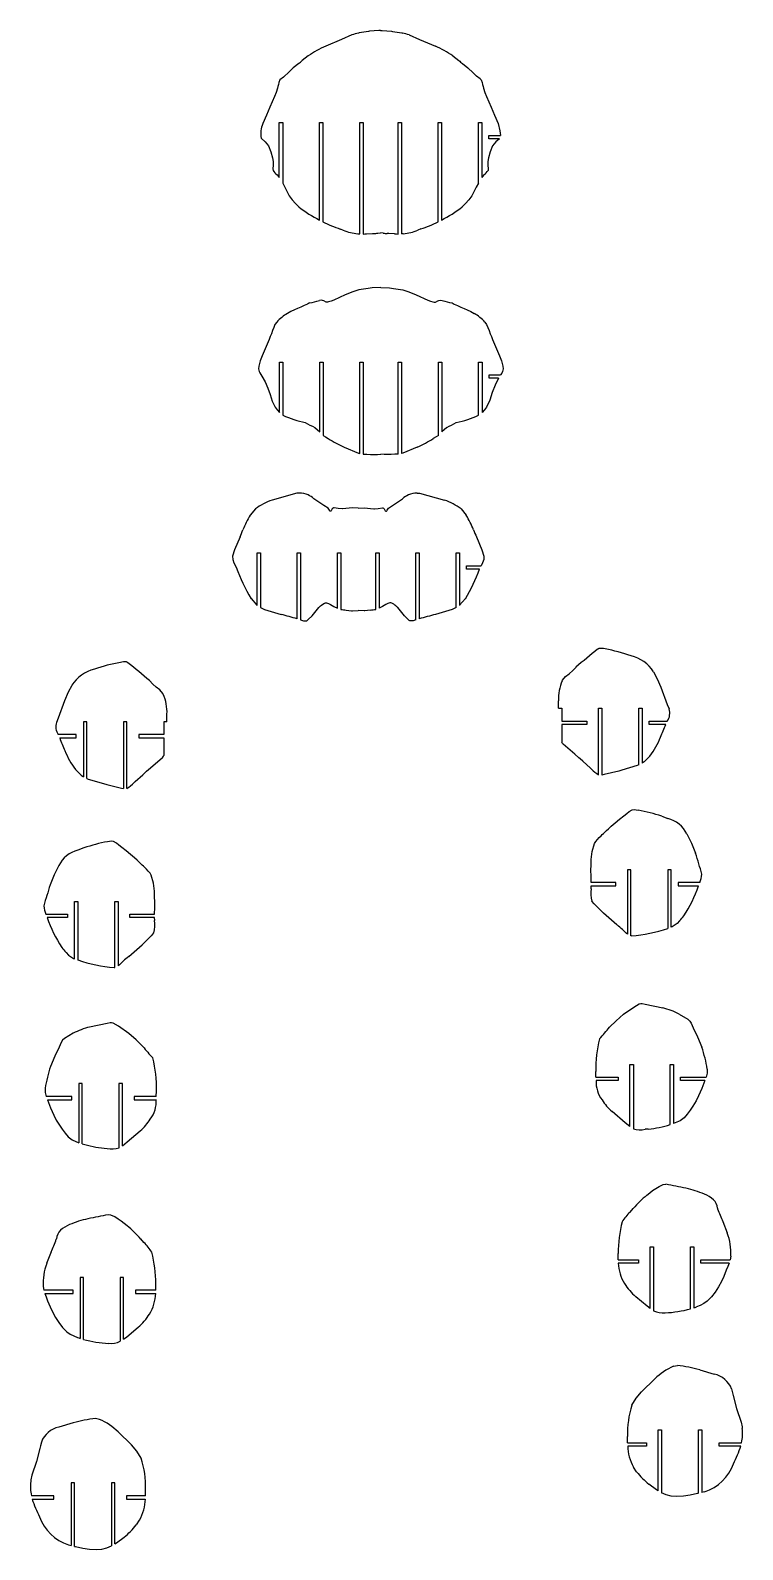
# Model space of a CAD drawing. Extents: x -545 to 865, y -1806 to 2117.
# Drawn here: x -422.6 to -209.9, y -1318 to -864.5 of the extents above; entities that cross this region are included whole.
import ezdxf

# ---------------------------------------------------------------- set-up
doc = ezdxf.new("R2010")
doc.units = 0
doc.layers.get('0').update_dxf_attribs({"linetype": 'CONTINUOUS'})

msp = doc.modelspace()

# ---------------------------------------------------------------- linework, layer by layer
at = {"color": 7, "linetype": 'CONTINUOUS'}
for p, q in [((-326.55, -865.85), (-329.66, -867.19)), ((-324.35, -865.26), (-324.58, -865.32)), ((-321.58, -864.77), (-324.35, -865.26)), ((-321.26, -864.73), (-321.58, -864.77)), ((-318.52, -864.56), (-321.26, -864.73)), ((-318, -864.49), (-318.52, -864.56)), ((-318, -864.49), (-317.48, -864.56)), ((-317.48, -864.56), (-314.74, -864.73)), ((-314.74, -864.73), (-314.42, -864.77)), ((-314.42, -864.77), (-311.65, -865.26)), ((-311.65, -865.26), (-311.42, -865.32)), ((-309.45, -865.85), (-306.34, -867.19)), ((-329.68, -867.2), (-334.37, -869.22)), ((-329.66, -867.19), (-329.68, -867.2)), ((-306.34, -867.19), (-306.32, -867.2)), ((-306.32, -867.2), (-301.63, -869.22)), ((-339.61, -872.1), (-341.38, -873.47)), ((-339.57, -872.08), (-339.61, -872.1)), ((-296.43, -872.08), (-296.4, -872.1)), ((-296.4, -872.1), (-294.62, -873.47)), ((-345.63, -877.13), (-346.66, -878.16)), ((-290.37, -877.13), (-289.34, -878.16)), ((-349.67, -884.22), (-351.06, -887.4)), ((-286.33, -884.22), (-284.94, -887.4)), ((-351.06, -887.4), (-352.06, -889.82)), ((-284.94, -887.4), (-283.94, -889.82)), ((-352.06, -889.82), (-353.16, -892.32)), ((-348.22, -892.03), (-347.22, -892.03)), ((-348.22, -908.45), (-348.22, -892.03)), ((-347.22, -892.03), (-347.22, -910.1)), ((-336.22, -892.03), (-335.22, -892.03)), ((-336.22, -921.1), (-336.22, -892.03)), ((-335.22, -892.03), (-335.22, -921.65)), ((-324.22, -892.03), (-323.22, -892.03)), ((-324.22, -925.24), (-324.22, -892.03)), ((-323.22, -892.03), (-323.22, -925.28)), ((-312.78, -892.03), (-311.78, -892.03)), ((-312.78, -925.28), (-312.78, -892.03)), ((-311.78, -892.03), (-311.78, -925.24)), ((-300.78, -892.03), (-299.78, -892.03)), ((-300.78, -921.65), (-300.78, -892.03)), ((-299.78, -892.03), (-299.78, -921.1)), ((-288.78, -910.1), (-288.78, -892.03)), ((-288.78, -892.03), (-287.78, -892.03)), ((-287.78, -892.03), (-287.78, -908.45)), ((-283.94, -889.82), (-282.84, -892.32)), ((-285.66, -895.86), (-282.18, -895.86)), ((-285.66, -896.86), (-285.66, -895.86)), ((-282.5, -896.86), (-285.66, -896.86)), ((-348.88, -907.64), (-348.22, -908.45)), ((-287.12, -907.64), (-287.78, -908.45)), ((-330.03, -923.78), (-329.13, -924.11)), ((-324.79, -925.19), (-324.22, -925.24)), ((-322.21, -925.24), (-320.44, -925.09)), ((-320.44, -925.09), (-319.97, -925.09)), ((-318.83, -925.03), (-318, -924.93)), ((-317.18, -925.03), (-318, -924.93)), ((-315.56, -925.09), (-316.03, -925.09)), ((-313.79, -925.24), (-315.56, -925.09)), ((-311.21, -925.19), (-311.78, -925.24)), ((-305.97, -923.78), (-306.87, -924.11)), ((-328.52, -943.4), (-331.99, -945.01)), ((-326.25, -942.53), (-328.52, -943.4)), ((-324.45, -941.97), (-326.25, -942.53)), ((-321.74, -941.52), (-324.45, -941.97)), ((-320.51, -941.31), (-321.74, -941.52)), ((-317.92, -941.29), (-320.51, -941.31)), ((-317.92, -941.29), (-315.33, -941.31)), ((-315.33, -941.31), (-314.1, -941.52)), ((-314.1, -941.52), (-311.39, -941.97)), ((-311.39, -941.97), (-309.59, -942.53)), ((-309.59, -942.53), (-307.32, -943.4)), ((-307.32, -943.4), (-303.85, -945.01)), ((-339.2, -945.87), (-339.83, -946.2)), ((-335.66, -945.07), (-336.27, -945.17)), ((-331.99, -945.01), (-332.77, -945.31)), ((-303.85, -945.01), (-303.07, -945.31)), ((-300.18, -945.07), (-299.57, -945.17)), ((-296.64, -945.87), (-296.01, -946.2)), ((-344.78, -948.46), (-345.81, -948.99)), ((-291.06, -948.46), (-290.03, -948.99)), ((-351.28, -956.79), (-353.36, -961.63)), ((-284.56, -956.79), (-282.48, -961.63)), ((-348.14, -963.5), (-347.14, -963.5)), ((-348.14, -978.54), (-348.14, -963.5)), ((-347.14, -963.5), (-347.14, -979.39)), ((-336.14, -963.5), (-335.14, -963.5)), ((-336.14, -984.35), (-336.14, -963.5)), ((-335.14, -963.5), (-335.14, -985.39)), ((-324.14, -963.5), (-323.14, -963.5)), ((-324.14, -990.78), (-324.14, -963.5)), ((-323.14, -963.5), (-323.14, -990.98)), ((-312.7, -963.5), (-311.7, -963.5)), ((-312.7, -990.98), (-312.7, -963.5)), ((-311.7, -963.5), (-311.7, -990.78)), ((-300.7, -963.5), (-299.7, -963.5)), ((-300.7, -985.39), (-300.7, -963.5)), ((-299.7, -963.5), (-299.7, -984.35)), ((-288.7, -979.39), (-288.7, -963.5)), ((-288.7, -963.5), (-287.7, -963.5)), ((-287.7, -963.5), (-287.7, -978.54)), ((-285.58, -967.32), (-282.16, -967.32)), ((-285.58, -968.32), (-285.58, -967.32)), ((-282.78, -968.32), (-285.58, -968.32)), ((-337.65, -983.01), (-336.14, -984.35)), ((-298.19, -983.01), (-299.7, -984.35)), ((-328.82, -988.93), (-324.54, -990.66)), ((-324.54, -990.66), (-324.14, -990.78)), ((-320.96, -991.09), (-318.95, -991.1)), ((-318.95, -991.1), (-317.92, -991.01)), ((-316.89, -991.1), (-317.92, -991.01)), ((-314.87, -991.09), (-316.89, -991.1)), ((-311.3, -990.66), (-311.7, -990.78)), ((-307.02, -988.93), (-311.3, -990.66)), ((-342.96, -1002.69), (-350.4, -1004.75)), ((-342.27, -1002.69), (-342.96, -1002.69)), ((-334.93, -1006.33), (-337.91, -1004.31)), ((-314.38, -1006.33), (-311.4, -1004.31)), ((-307.04, -1002.69), (-306.35, -1002.69)), ((-306.35, -1002.69), (-298.91, -1004.75)), ((-355.35, -1007.37), (-356.93, -1009.24)), ((-329.48, -1007.32), (-330.65, -1007.23)), ((-329.33, -1007.31), (-329.48, -1007.32)), ((-326.41, -1007.03), (-329.33, -1007.31)), ((-324.65, -1007.16), (-326.41, -1007.03)), ((-324.65, -1007.16), (-322.9, -1007.03)), ((-322.9, -1007.03), (-319.98, -1007.31)), ((-319.98, -1007.31), (-319.82, -1007.32)), ((-319.82, -1007.32), (-318.66, -1007.23)), ((-293.96, -1007.37), (-292.38, -1009.24)), ((-361.76, -1023.45), (-361.12, -1024.77)), ((-354.88, -1020.51), (-353.88, -1020.51)), ((-354.88, -1036.14), (-354.88, -1020.51)), ((-353.88, -1020.51), (-353.88, -1036.79)), ((-342.88, -1020.51), (-341.88, -1020.51)), ((-342.88, -1040.17), (-342.88, -1020.51)), ((-341.88, -1020.51), (-341.88, -1040.49)), ((-330.88, -1020.51), (-329.88, -1020.51)), ((-330.88, -1037), (-330.88, -1020.51)), ((-329.88, -1020.51), (-329.88, -1037.34)), ((-319.43, -1020.51), (-318.43, -1020.51)), ((-319.43, -1037.34), (-319.43, -1020.51)), ((-318.43, -1020.51), (-318.43, -1037)), ((-307.43, -1020.51), (-306.43, -1020.51)), ((-307.43, -1040.49), (-307.43, -1020.51)), ((-306.43, -1020.51), (-306.43, -1040.17)), ((-295.43, -1036.79), (-295.43, -1020.51)), ((-295.43, -1020.51), (-294.43, -1020.51)), ((-294.43, -1020.51), (-294.43, -1036.14)), ((-292.31, -1024.33), (-287.98, -1024.33)), ((-292.31, -1025.33), (-292.31, -1024.33)), ((-287.55, -1023.45), (-287.98, -1024.33)), ((-288.45, -1025.33), (-292.31, -1025.33)), ((-331.93, -1036.45), (-330.88, -1037)), ((-328.24, -1037.56), (-326.64, -1037.74)), ((-326.64, -1037.74), (-326.39, -1037.74)), ((-326.39, -1037.74), (-324.65, -1037.67)), ((-322.92, -1037.74), (-324.65, -1037.67)), ((-322.67, -1037.74), (-322.92, -1037.74)), ((-321.06, -1037.56), (-322.67, -1037.74)), ((-317.38, -1036.45), (-318.43, -1037)), ((-341.88, -1040.49), (-341.02, -1040.72)), ((-307.43, -1040.49), (-308.29, -1040.72)), ((-252.89, -1049.07), (-252.79, -1049.03)), ((-393.73, -1053.09), (-393.83, -1053.05)), ((-236.45, -1056), (-235.38, -1058.08)), ((-410.17, -1060.02), (-411.24, -1062.1)), ((-263.73, -1058.64), (-263.63, -1058.48)), ((-235.38, -1058.08), (-234.28, -1060.58)), ((-234.28, -1060.58), (-232.36, -1065.77)), ((-412.34, -1064.6), (-414.26, -1069.79)), ((-411.24, -1062.1), (-412.34, -1064.6)), ((-382.89, -1062.66), (-382.99, -1062.5)), ((-264.83, -1066.87), (-264.84, -1064.63)), ((-232.36, -1065.77), (-231.85, -1067.06)), ((-414.26, -1069.79), (-414.77, -1071.08)), ((-381.79, -1070.89), (-381.78, -1068.65)), ((-264.83, -1066.87), (-263.88, -1066.87)), ((-263.88, -1066.87), (-263.88, -1070.7)), ((-252.88, -1066.87), (-251.88, -1066.87)), ((-252.88, -1086.77), (-252.88, -1066.87)), ((-251.88, -1066.87), (-251.88, -1086.81)), ((-240.88, -1083.8), (-240.88, -1066.87)), ((-240.88, -1066.87), (-239.88, -1066.87)), ((-239.88, -1066.87), (-239.88, -1083.28)), ((-408.87, -1074.72), (-414.24, -1074.72)), ((-408.87, -1075.72), (-408.87, -1074.72)), ((-406.74, -1070.89), (-406.74, -1087.3)), ((-405.74, -1070.89), (-406.74, -1070.89)), ((-405.74, -1087.82), (-405.74, -1070.89)), ((-393.74, -1070.89), (-394.74, -1070.89)), ((-394.74, -1070.89), (-394.74, -1090.83)), ((-393.74, -1090.8), (-393.74, -1070.89)), ((-382.74, -1074.72), (-390.21, -1074.72)), ((-390.21, -1074.72), (-390.21, -1075.72)), ((-381.79, -1070.89), (-382.74, -1070.89)), ((-382.74, -1070.89), (-382.74, -1074.72)), ((-263.88, -1070.7), (-256.41, -1070.7)), ((-263.88, -1071.7), (-263.88, -1076.95)), ((-256.41, -1071.7), (-263.88, -1071.7)), ((-256.41, -1070.7), (-256.41, -1071.7)), ((-237.75, -1070.7), (-232.38, -1070.7)), ((-237.75, -1071.7), (-237.75, -1070.7)), ((-232.82, -1071.7), (-237.75, -1071.7)), ((-413.8, -1075.72), (-408.87, -1075.72)), ((-390.21, -1075.72), (-382.74, -1075.72)), ((-382.74, -1075.72), (-382.74, -1080.97)), ((-263.5, -1077.54), (-263.62, -1077.43)), ((-259.94, -1080.6), (-263.5, -1077.54)), ((-386.68, -1084.62), (-383.12, -1081.56)), ((-383.12, -1081.56), (-383, -1081.45)), ((-255.02, -1085.02), (-255.31, -1084.75)), ((-245.9, -1085.33), (-246.88, -1085.6)), ((-400.72, -1089.35), (-399.74, -1089.62)), ((-391.6, -1089.04), (-391.31, -1088.77)), ((-249.95, -1102.81), (-249.13, -1102.07)), ((-234.03, -1099.1), (-232.19, -1099.81)), ((-226.56, -1104.39), (-225.15, -1107.18)), ((-406.56, -1108.56), (-408.4, -1109.26)), ((-225.15, -1107.18), (-223.94, -1110.16)), ((-414.03, -1113.84), (-415.44, -1116.64)), ((-390.64, -1112.26), (-391.46, -1111.52)), ((-243.23, -1115.09), (-244.23, -1115.09)), ((-244.23, -1115.09), (-244.23, -1134.32)), ((-243.23, -1134.83), (-243.23, -1115.09)), ((-231.23, -1115.09), (-232.23, -1115.09)), ((-232.23, -1115.09), (-232.23, -1132.57)), ((-231.23, -1132.22), (-231.23, -1115.09)), ((-415.44, -1116.64), (-416.65, -1119.62)), ((-255.14, -1118.91), (-255.15, -1116.9)), ((-255.15, -1120.74), (-255.14, -1119.91)), ((-247.77, -1118.91), (-255.14, -1118.91)), ((-255.14, -1119.91), (-247.77, -1119.91)), ((-247.77, -1119.91), (-247.77, -1118.91)), ((-222.67, -1118.91), (-229.11, -1118.91)), ((-229.11, -1118.91), (-229.11, -1119.91)), ((-229.11, -1119.91), (-223.07, -1119.91)), ((-409.36, -1124.54), (-408.36, -1124.54)), ((-409.36, -1141.67), (-409.36, -1124.54)), ((-408.36, -1124.54), (-408.36, -1142.02)), ((-397.36, -1124.54), (-396.36, -1124.54)), ((-397.36, -1144.29), (-397.36, -1124.54)), ((-396.36, -1124.54), (-396.36, -1143.78)), ((-254.25, -1125.23), (-254.86, -1124.42)), ((-417.92, -1128.36), (-411.48, -1128.36)), ((-411.48, -1129.36), (-417.52, -1129.36)), ((-411.48, -1128.36), (-411.48, -1129.36)), ((-392.82, -1128.36), (-385.45, -1128.36)), ((-392.82, -1129.36), (-392.82, -1128.36)), ((-385.45, -1129.36), (-392.82, -1129.36)), ((-385.45, -1128.36), (-385.44, -1126.36)), ((-385.44, -1130.19), (-385.45, -1129.36)), ((-254.24, -1125.25), (-254.25, -1125.23)), ((-251.42, -1128.06), (-254.24, -1125.25)), ((-247.39, -1131.54), (-251.42, -1128.06)), ((-386.34, -1134.69), (-385.73, -1133.87)), ((-228.68, -1130.3), (-229.44, -1131.15)), ((-393.2, -1140.99), (-389.17, -1137.52)), ((-389.17, -1137.52), (-386.35, -1134.7)), ((-386.35, -1134.7), (-386.34, -1134.69)), ((-243.05, -1134.85), (-243.23, -1134.83)), ((-411.91, -1139.75), (-411.15, -1140.61)), ((-397.54, -1144.3), (-397.36, -1144.29)), ((-238.94, -1155.22), (-233.73, -1156.32)), ((-399.67, -1160.95), (-404.88, -1162.05)), ((-249.65, -1162.08), (-247.67, -1160.16)), ((-247.67, -1160.16), (-245.42, -1158.22)), ((-390.93, -1165.89), (-393.18, -1163.95)), ((-224.61, -1162.27), (-223.36, -1164.96)), ((-223.36, -1164.96), (-222.06, -1168.07)), ((-414, -1168), (-415.25, -1170.69)), ((-388.96, -1167.81), (-390.93, -1165.89)), ((-415.25, -1170.69), (-416.55, -1173.8)), ((-243.51, -1173.17), (-242.51, -1173.17)), ((-243.51, -1191.71), (-243.51, -1173.17)), ((-242.51, -1173.17), (-242.51, -1192.38)), ((-231.51, -1191.16), (-231.51, -1173.17)), ((-231.51, -1173.17), (-230.51, -1173.17)), ((-230.51, -1173.17), (-230.51, -1190.86)), ((-408.1, -1178.9), (-408.1, -1196.59)), ((-407.1, -1178.9), (-408.1, -1178.9)), ((-407.1, -1196.89), (-407.1, -1178.9)), ((-395.1, -1178.9), (-396.1, -1178.9)), ((-396.1, -1178.9), (-396.1, -1198.11)), ((-395.1, -1197.45), (-395.1, -1178.9)), ((-253.66, -1176.99), (-253.7, -1175.3)), ((-253.66, -1176.99), (-247.04, -1176.99)), ((-247.04, -1177.99), (-253.61, -1177.99)), ((-247.04, -1176.99), (-247.04, -1177.99)), ((-228.38, -1176.99), (-220.78, -1176.99)), ((-228.38, -1177.99), (-228.38, -1176.99)), ((-221.14, -1177.99), (-228.38, -1177.99)), ((-221.14, -1177.99), (-222.1, -1180.4)), ((-410.22, -1182.72), (-417.83, -1182.72)), ((-417.46, -1183.72), (-416.51, -1186.13)), ((-417.46, -1183.72), (-410.22, -1183.72)), ((-410.22, -1183.72), (-410.22, -1182.72)), ((-384.95, -1182.72), (-391.56, -1182.72)), ((-391.56, -1182.72), (-391.56, -1183.72)), ((-391.56, -1183.72), (-385, -1183.72)), ((-384.95, -1182.72), (-384.9, -1181.03)), ((-244.92, -1190.6), (-248.88, -1187.25)), ((-243.51, -1191.71), (-244.92, -1190.6)), ((-238.06, -1192.49), (-238.98, -1192.55)), ((-228.51, -1190.01), (-230.51, -1190.86)), ((-410.1, -1195.74), (-408.1, -1196.59)), ((-395.1, -1197.45), (-393.69, -1196.33)), ((-393.69, -1196.33), (-389.73, -1192.98)), ((-400.54, -1198.22), (-399.63, -1198.28)), ((-243.49, -1217.27), (-242.55, -1216.21)), ((-217.37, -1216.13), (-217.36, -1216.18)), ((-217.36, -1216.18), (-217.33, -1216.31)), ((-215.78, -1220.07), (-214.45, -1223.48)), ((-414.79, -1225.29), (-414.82, -1225.41)), ((-414.78, -1225.23), (-414.79, -1225.29)), ((-388.66, -1226.37), (-389.6, -1225.31)), ((-237.44, -1227.67), (-236.44, -1227.67)), ((-237.44, -1246.1), (-237.44, -1227.67)), ((-236.44, -1227.67), (-236.44, -1246.72)), ((-225.44, -1246.17), (-225.44, -1227.67)), ((-225.44, -1227.67), (-224.44, -1227.67)), ((-224.44, -1227.67), (-224.44, -1245.87)), ((-416.37, -1229.17), (-417.7, -1232.58)), ((-247.07, -1231.49), (-240.97, -1231.49)), ((-240.97, -1232.49), (-247.03, -1232.49)), ((-240.97, -1231.49), (-240.97, -1232.49)), ((-222.32, -1231.49), (-213.62, -1231.49)), ((-222.32, -1232.49), (-222.32, -1231.49)), ((-213.9, -1232.49), (-222.32, -1232.49)), ((-213.43, -1230.4), (-213.62, -1231.49)), ((-407.71, -1236.77), (-407.71, -1254.97)), ((-406.71, -1236.77), (-407.71, -1236.77)), ((-406.71, -1255.28), (-406.71, -1236.77)), ((-394.71, -1236.77), (-395.71, -1236.77)), ((-395.71, -1236.77), (-395.71, -1255.82)), ((-394.71, -1255.21), (-394.71, -1236.77)), ((-418.72, -1239.51), (-418.53, -1240.59)), ((-409.83, -1240.59), (-418.53, -1240.59)), ((-418.25, -1241.59), (-409.83, -1241.59)), ((-409.83, -1241.59), (-409.83, -1240.59)), ((-385.08, -1240.59), (-391.17, -1240.59)), ((-391.17, -1240.59), (-391.17, -1241.59)), ((-391.17, -1241.59), (-385.12, -1241.59)), ((-238.42, -1245.37), (-241.77, -1242.55)), ((-237.44, -1246.1), (-238.42, -1245.37)), ((-393.73, -1254.47), (-390.38, -1251.66)), ((-394.71, -1255.21), (-393.73, -1254.47)), ((-230.51, -1263.31), (-229.32, -1263.07)), ((-222.7, -1264.38), (-218.39, -1265.67)), ((-240.05, -1270.9), (-236.11, -1267.07)), ((-213.16, -1270.09), (-212.87, -1271.24)), ((-212.87, -1271.24), (-212.68, -1272.04)), ((-212.68, -1272.04), (-211.71, -1275.9)), ((-401.93, -1279.15), (-403.11, -1278.91)), ((-211.71, -1275.9), (-210.34, -1279.98)), ((-409.74, -1280.22), (-414.04, -1281.51)), ((-392.38, -1286.73), (-396.33, -1282.91)), ((-235.08, -1282.3), (-234.08, -1282.3)), ((-235.08, -1300.51), (-235.08, -1282.3)), ((-234.08, -1282.3), (-234.08, -1301.08)), ((-223.08, -1301.23), (-223.08, -1282.3)), ((-223.08, -1282.3), (-222.08, -1282.3)), ((-222.08, -1282.3), (-222.08, -1301.01)), ((-210.34, -1279.98), (-210.05, -1281.37)), ((-210.05, -1281.37), (-209.99, -1281.87)), ((-419.76, -1287.88), (-420.73, -1291.74)), ((-419.56, -1287.07), (-419.76, -1287.88)), ((-419.28, -1285.92), (-419.56, -1287.07)), ((-244.24, -1286.13), (-238.62, -1286.13)), ((-238.62, -1287.13), (-244.2, -1287.13)), ((-238.62, -1286.13), (-238.62, -1287.13)), ((-216.91, -1286.13), (-210.18, -1286.13)), ((-216.91, -1287.13), (-216.91, -1286.13)), ((-210.43, -1287.13), (-216.91, -1287.13)), ((-420.73, -1291.74), (-422.09, -1295.82)), ((-422.09, -1295.82), (-422.39, -1297.21)), ((-241.52, -1294.85), (-242.47, -1293.4)), ((-422.39, -1297.21), (-422.44, -1297.71)), ((-410.36, -1298.14), (-410.36, -1316.85)), ((-409.36, -1298.14), (-410.36, -1298.14)), ((-409.36, -1317.07), (-409.36, -1298.14)), ((-397.36, -1298.14), (-398.36, -1298.14)), ((-398.36, -1298.14), (-398.36, -1316.92)), ((-397.36, -1316.35), (-397.36, -1298.14)), ((-235.55, -1300.21), (-237.86, -1298.49)), ((-235.08, -1300.51), (-235.55, -1300.21)), ((-223.08, -1301.23), (-223.39, -1301.3)), ((-221.25, -1300.78), (-222.08, -1301.01)), ((-415.53, -1301.96), (-422.26, -1301.96)), ((-422.01, -1302.96), (-415.53, -1302.96)), ((-415.53, -1302.96), (-415.53, -1301.96)), ((-388.2, -1301.96), (-393.82, -1301.96)), ((-393.82, -1301.96), (-393.82, -1302.96)), ((-393.82, -1302.96), (-388.24, -1302.96)), ((-390.92, -1310.69), (-389.97, -1309.24)), ((-396.89, -1316.04), (-394.58, -1314.33)), ((-411.19, -1316.61), (-410.36, -1316.85)), ((-409.36, -1317.07), (-409.04, -1317.14)), ((-397.36, -1316.35), (-396.89, -1316.04))]:
    msp.add_line(p, q, dxfattribs=at)
at = {"color": 7, "linetype": 'CONTINUOUS', "flags": 128}
for points in [[(-342.43, -874.41), (-344.08, -875.71), (-345.63, -877.13)], [(-293.57, -874.41), (-291.92, -875.71), (-290.37, -877.13)], [(-348.06, -879.24), (-348.35, -880), (-348.49, -880.64), (-348.62, -881.19), (-348.76, -881.77), (-349.15, -883.02), (-349.67, -884.22)], [(-287.94, -879.24), (-287.65, -880), (-287.51, -880.64), (-287.38, -881.19), (-287.24, -881.77), (-286.85, -883.02), (-286.33, -884.22)], [(-282.84, -892.32), (-282.37, -894.5), (-282.18, -895.86)], [(-353.61, -896.68), (-352.46, -897.76), (-351.47, -898.99)], [(-282.5, -896.86), (-283.54, -897.76), (-284.54, -898.99)], [(-351.47, -898.99), (-350.77, -900.74), (-350.27, -902.55), (-350.07, -903.64), (-350.02, -904.73), (-350.16, -905.81), (-350.11, -906.28)], [(-284.54, -898.99), (-285.23, -900.74), (-285.73, -902.55), (-285.93, -903.64), (-285.98, -904.73), (-285.84, -905.81), (-285.89, -906.28)], [(-347.22, -910.1), (-346.54, -911.34), (-345.9, -912.64), (-345.24, -913.91), (-344.38, -915.07), (-343.41, -916.13), (-342.38, -917.14)], [(-288.78, -910.1), (-289.46, -911.34), (-290.1, -912.64), (-290.76, -913.91), (-291.62, -915.07), (-292.59, -916.13), (-293.62, -917.14)], [(-339.83, -946.2), (-340.8, -946.67), (-341.83, -947.07), (-342.82, -947.49), (-343.71, -947.91), (-344.78, -948.46)], [(-332.77, -945.31), (-333.49, -945.54), (-333.87, -945.6), (-334.25, -945.58), (-334.93, -945.24), (-335.28, -945.11), (-335.66, -945.07)], [(-303.07, -945.31), (-302.35, -945.54), (-301.97, -945.6), (-301.59, -945.58), (-300.91, -945.24), (-300.56, -945.11), (-300.18, -945.07)], [(-296.01, -946.2), (-295.04, -946.67), (-294.01, -947.07), (-293.02, -947.49), (-292.13, -947.91), (-291.06, -948.46)], [(-349, -951.55), (-349.52, -952.34), (-349.87, -953.17), (-350.24, -954.12), (-350.59, -955.03), (-350.93, -955.91), (-351.28, -956.79)], [(-286.84, -951.55), (-286.31, -952.34), (-285.97, -953.17), (-285.6, -954.12), (-285.25, -955.03), (-284.91, -955.91), (-284.56, -956.79)], [(-353.36, -961.63), (-353.96, -963.14), (-354.39, -964.7), (-354.44, -965.51), (-354.28, -966.3), (-354.05, -966.77), (-353.76, -967.21), (-353.43, -967.68)], [(-282.48, -961.63), (-281.87, -963.14), (-281.44, -964.7), (-281.4, -965.51), (-281.56, -966.3), (-281.82, -966.82), (-282.16, -967.32)], [(-353.43, -967.68), (-352.48, -969.44), (-351.64, -971.33), (-350.97, -973.17), (-350.34, -975.17), (-349.5, -976.97)], [(-282.78, -968.32), (-283.8, -970.41), (-284.67, -972.58), (-285.41, -974.87), (-286.34, -976.97)], [(-349.5, -976.97), (-348.86, -977.78), (-348.14, -978.54)], [(-286.34, -976.97), (-286.98, -977.78), (-287.7, -978.54)], [(-335.14, -985.39), (-334.42, -985.87), (-333.59, -986.35)], [(-300.7, -985.39), (-301.42, -985.87), (-302.25, -986.35)], [(-323.14, -990.98), (-322.08, -991.01), (-320.96, -991.09)], [(-312.7, -990.98), (-313.76, -991.01), (-314.87, -991.09)], [(-332.73, -1007.89), (-332.86, -1008.01), (-332.91, -1008.04), (-332.95, -1008.05), (-333, -1008.05), (-333.04, -1008.03), (-333.1, -1007.98), (-333.17, -1007.9), (-333.26, -1007.73), (-333.66, -1007.11), (-334.93, -1006.33)], [(-316.58, -1007.89), (-316.45, -1008.01), (-316.4, -1008.04), (-316.36, -1008.05), (-316.31, -1008.05), (-316.27, -1008.03), (-316.21, -1007.98), (-316.14, -1007.9), (-316.05, -1007.73), (-315.64, -1007.11), (-314.38, -1006.33)], [(-330.65, -1007.23), (-331.89, -1007.02), (-332.04, -1007.06), (-332.18, -1007.13), (-332.41, -1007.35), (-332.73, -1007.89)], [(-318.66, -1007.23), (-317.42, -1007.02), (-317.27, -1007.06), (-317.13, -1007.13), (-316.9, -1007.35), (-316.58, -1007.89)], [(-359.94, -1015.73), (-361.56, -1019.52), (-362.19, -1021.47), (-362.11, -1022.49), (-361.76, -1023.45)], [(-289.37, -1015.73), (-287.75, -1019.52), (-287.12, -1021.47), (-287.19, -1022.49), (-287.55, -1023.45)], [(-356.65, -1034.14), (-354.94, -1036.09), (-354.88, -1036.14)], [(-353.88, -1036.79), (-352.68, -1037.35), (-347.7, -1038.85)], [(-341.02, -1040.72), (-340.96, -1040.73), (-340.85, -1040.75), (-340.63, -1040.78), (-340.23, -1040.79), (-340.04, -1040.74), (-339.86, -1040.65), (-339.57, -1040.38), (-338.46, -1039.24), (-336.45, -1036.78)], [(-336.45, -1036.78), (-336.33, -1036.66), (-336.21, -1036.54)], [(-336.21, -1036.54), (-335.88, -1036.28), (-335.61, -1036.06), (-335.25, -1035.77), (-334.73, -1035.45), (-334.42, -1035.37), (-334.13, -1035.37), (-333.49, -1035.62), (-332.93, -1035.92), (-332.42, -1036.19), (-331.93, -1036.45)], [(-313.1, -1036.54), (-313.43, -1036.28), (-313.7, -1036.06), (-314.06, -1035.77), (-314.58, -1035.45), (-314.89, -1035.37), (-315.18, -1035.37), (-315.82, -1035.62), (-316.38, -1035.92), (-316.89, -1036.19), (-317.38, -1036.45)], [(-312.86, -1036.78), (-312.98, -1036.66), (-313.1, -1036.54)], [(-308.29, -1040.72), (-308.35, -1040.73), (-308.46, -1040.75), (-308.67, -1040.78), (-309.08, -1040.79), (-309.27, -1040.74), (-309.44, -1040.65), (-309.74, -1040.38), (-310.84, -1039.24), (-312.86, -1036.78)], [(-295.43, -1036.79), (-296.63, -1037.35), (-301.61, -1038.85)], [(-292.66, -1034.14), (-294.37, -1036.09), (-294.43, -1036.14)], [(-253.19, -1049.23), (-253.05, -1049.15), (-252.89, -1049.07)], [(-393.43, -1053.25), (-393.57, -1053.17), (-393.73, -1053.09)], [(-263.63, -1058.48), (-262.75, -1057.39), (-261.63, -1056.56), (-260.61, -1055.6), (-259.63, -1054.6)], [(-382.99, -1062.5), (-383.87, -1061.41), (-384.99, -1060.58), (-386.01, -1059.62), (-386.99, -1058.62)], [(-263.62, -1077.43), (-263.77, -1077.16), (-263.88, -1076.95)], [(-383, -1081.45), (-382.85, -1081.18), (-382.74, -1080.97)], [(-255.31, -1084.75), (-257.62, -1082.67), (-258.37, -1082), (-258.78, -1081.64), (-259.94, -1080.6)], [(-240.88, -1083.8), (-241.32, -1083.98), (-245.9, -1085.33)], [(-237.56, -1081.13), (-239.23, -1082.83), (-239.88, -1083.28)], [(-409.06, -1085.15), (-407.39, -1086.85), (-406.74, -1087.3)], [(-405.74, -1087.82), (-405.3, -1088), (-400.72, -1089.35)], [(-391.31, -1088.77), (-389, -1086.69), (-388.25, -1086.02), (-387.84, -1085.66), (-386.68, -1084.62)], [(-246.88, -1085.6), (-251.22, -1086.67), (-251.88, -1086.81)], [(-399.74, -1089.62), (-395.4, -1090.69), (-394.74, -1090.83)], [(-249.13, -1102.07), (-247.9, -1101.02), (-246.67, -1100), (-245.35, -1098.96), (-244.48, -1098.25), (-243.74, -1097.67), (-242.86, -1097.2), (-242.26, -1097.09), (-241.65, -1097.15), (-241.05, -1097.25)], [(-391.46, -1111.52), (-392.69, -1110.48), (-393.92, -1109.46), (-395.24, -1108.41), (-396.11, -1107.7), (-396.85, -1107.12), (-397.73, -1106.65), (-398.33, -1106.54), (-398.94, -1106.6), (-399.54, -1106.71)], [(-254.14, -1107.26), (-253.75, -1106.6), (-253.25, -1106.02), (-252.71, -1105.48), (-252.16, -1104.94), (-251.8, -1104.58), (-251.43, -1104.22), (-251.06, -1103.87), (-250.51, -1103.33), (-249.95, -1102.81)], [(-255.15, -1116.9), (-255.16, -1115.26), (-255.14, -1113.65), (-255.08, -1112.02), (-254.82, -1109.6), (-254.14, -1107.26)], [(-386.45, -1116.71), (-386.84, -1116.05), (-387.34, -1115.47), (-387.88, -1114.93), (-388.43, -1114.39), (-388.8, -1114.03), (-389.16, -1113.68), (-389.53, -1113.32), (-390.08, -1112.79), (-390.64, -1112.26)], [(-385.44, -1126.36), (-385.44, -1124.71), (-385.45, -1123.11), (-385.51, -1121.48), (-385.77, -1119.05), (-386.45, -1116.71)], [(-229.44, -1131.15), (-230.94, -1132.1), (-231.23, -1132.22)], [(-411.15, -1140.61), (-409.65, -1141.56), (-409.36, -1141.67)], [(-245.42, -1158.22), (-242.36, -1156.08), (-240.77, -1155.1), (-240.32, -1155), (-239.85, -1155.02), (-238.94, -1155.22)], [(-393.18, -1163.95), (-396.24, -1161.81), (-397.83, -1160.84), (-398.29, -1160.73), (-398.75, -1160.76), (-399.67, -1160.95)], [(-228.84, -1158.16), (-226.19, -1159.69), (-225.65, -1160.23), (-225.28, -1160.9), (-224.94, -1161.59), (-224.61, -1162.27)], [(-409.77, -1163.89), (-412.42, -1165.42), (-412.96, -1165.96), (-413.33, -1166.63), (-413.67, -1167.32), (-414, -1168)], [(-220.42, -1174.58), (-220.45, -1175.8), (-220.78, -1176.99)], [(-418.19, -1180.31), (-418.16, -1181.54), (-417.83, -1182.72)], [(-222.1, -1180.4), (-223.05, -1182.62), (-223.79, -1184.09), (-224.7, -1185.63), (-225.52, -1186.84), (-226.41, -1188), (-227.37, -1189.1), (-228.51, -1190.01)], [(-416.51, -1186.13), (-415.55, -1188.35), (-414.82, -1189.82), (-413.91, -1191.36), (-413.09, -1192.57), (-412.19, -1193.73), (-411.24, -1194.83), (-410.1, -1195.74)], [(-238.48, -1212.26), (-237.6, -1211.54), (-236.74, -1210.88), (-235.81, -1210.27), (-234.76, -1209.59), (-233.63, -1209.05), (-232.81, -1208.96)], [(-393.67, -1221.36), (-394.55, -1220.64), (-395.41, -1219.99), (-396.34, -1219.37), (-397.39, -1218.69), (-398.51, -1218.16), (-399.34, -1218.06)], [(-247.07, -1231.49), (-247.08, -1230.54), (-247.06, -1229.6)], [(-213.9, -1232.49), (-214.28, -1233.5), (-214.74, -1234.65)], [(-214.74, -1234.65), (-215.51, -1236.5), (-216.21, -1238), (-217.07, -1239.61), (-218.04, -1241.16), (-219.17, -1242.6), (-220.48, -1243.87), (-221.49, -1244.58), (-222.55, -1245.15), (-223.69, -1245.6)], [(-418.25, -1241.59), (-417.87, -1242.6), (-417.41, -1243.75)], [(-385.08, -1240.59), (-385.07, -1239.65), (-385.09, -1238.71)], [(-417.41, -1243.75), (-416.63, -1245.6), (-415.93, -1247.1), (-415.07, -1248.71), (-414.1, -1250.27), (-412.98, -1251.71), (-411.66, -1252.98), (-410.66, -1253.68), (-409.59, -1254.26), (-408.46, -1254.71)], [(-242.94, -1274.9), (-241.65, -1272.79), (-240.05, -1270.9)], [(-389.49, -1290.74), (-390.78, -1288.62), (-392.38, -1286.73)], [(-244.24, -1286.13), (-244.26, -1285.12), (-244.26, -1284.27)], [(-388.2, -1301.96), (-388.18, -1300.95), (-388.18, -1300.1)], [(-223.39, -1301.3), (-225.56, -1301.77), (-227.53, -1302.12), (-229.64, -1302.21), (-231.21, -1302.04), (-232.74, -1301.64), (-234.08, -1301.08)], [(-409.04, -1317.14), (-406.87, -1317.61), (-404.9, -1317.96), (-402.8, -1318.04), (-401.23, -1317.88), (-399.7, -1317.48), (-398.36, -1316.92)]]:
    msp.add_lwpolyline(points, dxfattribs=at)
at = {"color": 7, "linetype": 'CONTINUOUS'}
for centre, radius, start, end in [((-320.79, -883.32), 18.4, 101.8621, 108.2365), ((-315.21, -883.32), 18.4, 71.7621, 78.1377), ((-323.01, -896.03), 29.12, 112.9676, 124.6689), ((-312.99, -896.02), 29.11, 55.3309, 67.0326), ((-604.65, -582.26), 392.57, 311.9096, 312.1144), ((-54.63, -608.1), 357.79, 227.8757, 228.1004), ((-290.58, -952.33), 92.98, 127.0937, 128.185), ((-345.13, -951.95), 92.51, 51.813, 52.9099), ((-346.39, -895.22), 7.37, 156.8133, 191.4437), ((-346.07, -903.87), 4.7, 210.8205, 233.358), ((-289.93, -903.87), 4.7, 306.643, 329.1772), ((-323.04, -893.83), 30.29, 230.3107, 244.1908), ((-312.97, -893.83), 30.29, 295.8098, 309.6891), ((-315.31, -880.56), 45.66, 244.148, 251.197), ((-323.67, -911.44), 13.8, 246.6706, 265.3252), ((-323.13, -916.19), 9.09, 269.4271, 275.7864), ((-319.67, -919.35), 5.75, 267.0016, 278.4682), ((-316.33, -919.35), 5.75, 261.5344, 272.9957), ((-312.87, -916.24), 9.04, 264.1973, 270.5926), ((-312.33, -911.44), 13.8, 274.6748, 293.3294), ((-320.69, -880.55), 45.66, 288.8036, 295.8513), ((-346.88, -907.39), 39.24, 281.2851, 285.6852), ((-288.94, -907.29), 39.34, 254.3212, 258.7097), ((-338.54, -961.33), 14.32, 120.4854, 136.9207), ((-297.29, -961.33), 14.32, 43.0786, 59.5158), ((-333.19, -947.83), 34.51, 246.1535, 257.8202), ((-302.65, -947.83), 34.51, 282.1802, 293.846), ((-324.92, -954.74), 31, 239.9065, 245.7677), ((-310.92, -954.73), 31.01, 294.2338, 300.093), ((-307.08, -943.07), 50.75, 238.5121, 244.6415), ((-328.73, -943.11), 50.7, 295.3552, 301.4911), ((-345.41, -1020.14), 16.18, 107.9587, 127.8722), ((-341.76, -1007.63), 4.96, 64.3855, 95.895), ((-342.7, -1009.54), 7.09, 47.524, 64.2685), ((-306.61, -1009.55), 7.1, 115.74, 132.4689), ((-307.55, -1007.63), 4.96, 84.1044, 115.6138), ((-303.9, -1020.14), 16.18, 52.1289, 72.0407), ((-329.06, -1025.75), 32.4, 149.359, 157.9475), ((-320.25, -1025.75), 32.39, 22.0524, 30.6414), ((-713.11, -873.25), 380.82, 338.0283, 338.3762), ((60.99, -874.36), 377.8, 201.6231, 201.9737), ((-303.96, -1003.3), 61.06, 200.5928, 210.3462), ((-336.15, -1007.97), 50.76, 328.9579, 339.993), ((-303.62, -851.33), 187.86, 261.9664, 262.4685), ((-345.73, -850.98), 188.21, 277.5319, 278.033), ((-378.34, -1159.98), 124.95, 73.5101, 75.8046), ((-269.07, -1166.89), 132.11, 104.258, 106.4281), ((-52.55, -1296.83), 318.69, 129.0197, 130.5272), ((-252.14, -1053.43), 4.45, 74.4858, 98.3851), ((-260.65, -1101.74), 53.48, 70.938, 79.5473), ((-245.81, -1062), 11.13, 32.6715, 76.3335), ((-400.81, -1066.02), 11.13, 103.666, 147.3289), ((-385.97, -1105.75), 53.47, 100.4524, 109.0626), ((-394.48, -1057.45), 4.45, 81.6132, 105.516), ((-594.24, -1301.06), 318.95, 49.4737, 50.98), ((-251.63, -1063.98), 13.23, 156.1805, 182.8087), ((-394.99, -1068), 13.23, 357.1908, 23.8201), ((-235.59, -1068.37), 3.97, 324.0979, 19.3039), ((-411.03, -1072.39), 3.97, 160.6961, 215.902), ((-508.15, -961.26), 296.66, 337.3567, 338.1445), ((-138.39, -965.25), 296.75, 201.8557, 202.6432), ((-256.15, -1066.89), 23.42, 322.5553, 338.5135), ((-390.47, -1070.91), 23.42, 201.4873, 217.4444), ((-246.47, -1076.77), 11.88, 224.0111, 237.3778), ((-400.16, -1080.78), 11.9, 302.6333, 315.9778), ((-251.65, -1151.76), 55.52, 71.5, 78.9971), ((-234.04, -1107.85), 8.25, 24.8204, 77.0474), ((-406.55, -1117.3), 8.25, 102.9527, 155.1797), ((-388.94, -1161.2), 55.52, 101.0028, 108.5003), ((-355.77, -1153.36), 138.73, 15.4482, 18.1404), ((-284.89, -1162.79), 138.66, 161.8592, 164.5527), ((-257.32, -1108.58), 36.08, 325.9131, 341.695), ((-227.96, -1116.28), 5.9, 333.5439, 358.7749), ((-246.34, -1121.91), 8.88, 172.4191, 196.4004), ((-412.63, -1125.73), 5.9, 181.2251, 206.456), ((-383.27, -1118.03), 36.08, 198.3046, 214.0876), ((-237.81, -1121.48), 12.69, 316.013, 324.8077), ((-394.25, -1131.37), 8.88, 343.599, 7.5815), ((-289.42, -1182.42), 65.99, 46.7809, 50.4329), ((-246.69, -1090.83), 44.17, 274.7299, 289.106), ((-402.78, -1130.94), 12.69, 215.1909, 223.9883), ((-393.9, -1100.28), 44.17, 250.8941, 265.2703), ((-351.18, -1191.86), 65.98, 129.5668, 133.2197), ((-239, -1177.67), 21.99, 62.4771, 76.1266), ((-399.61, -1183.4), 21.99, 103.8734, 117.5229), ((-220.32, -1174.13), 33.4, 165.0933, 182.0099), ((-285.31, -1134.66), 44.98, 316.6467, 322.4451), ((-353.41, -1140.49), 44.83, 217.5454, 223.3627), ((-262.89, -1181.83), 43.09, 9.679, 18.6161), ((-375.71, -1187.56), 43.09, 161.3839, 170.321), ((-418.29, -1179.86), 33.41, 357.9907, 14.9066), ((-244.99, -1178.53), 8.64, 176.3806, 217.5564), ((-393.61, -1184.26), 8.64, 322.444, 3.619), ((-238.35, -1175.22), 15.98, 212.4424, 228.8042), ((-400.26, -1180.95), 15.98, 311.1957, 327.5577), ((-240.42, -1185.65), 7.05, 252.7819, 281.8383), ((-241.47, -1158.77), 33.89, 275.7726, 287.1015), ((-397.13, -1164.5), 33.89, 252.8984, 264.2277), ((-398.18, -1191.38), 7.05, 258.1612, 287.219), ((-271.97, -1417.5), 212.19, 77.705, 79.3645), ((-234.55, -1244.5), 35.19, 67.8398, 77.259), ((-221.01, -1234.31), 28.13, 128.3699, 139.9474), ((-226.38, -1223.22), 12.4, 51.013, 65.6738), ((-221.42, -1216.48), 4.06, 4.9891, 45.6921), ((-397.6, -1253.6), 35.19, 102.7412, 112.1602), ((-360.18, -1426.6), 212.18, 100.6356, 102.2951), ((-232.47, -1228.67), 15.86, 134.0056, 147.5846), ((-191.97, -1208.03), 26.68, 198.0766, 206.8197), ((-410.73, -1225.59), 4.06, 134.31, 175.0087), ((-405.76, -1232.32), 12.4, 114.3268, 128.9867), ((-411.13, -1243.42), 28.13, 40.0533, 51.63), ((-208.8, -1229.68), 38.25, 165.6069, 179.8799), ((-231.21, -1229.49), 17.81, 357.0491, 19.7144), ((-440.18, -1217.13), 26.68, 333.1803, 341.9243), ((-399.68, -1237.78), 15.86, 32.4154, 45.9944), ((-400.93, -1238.59), 17.81, 160.2856, 182.9508), ((-423.35, -1238.79), 38.26, 0.1211, 14.3924), ((-234.15, -1231.91), 12.89, 182.602, 211.3301), ((-398, -1241.01), 12.89, 328.6708, 357.3977), ((-229.22, -1228.35), 18.95, 212.7647, 228.5392), ((-233.63, -1241.14), 6.25, 243.2581, 276.0236), ((-234.63, -1212.16), 35.23, 272.6947, 285.1196), ((-240.91, -1198.25), 50.39, 289.0754, 289.98), ((-402.92, -1237.46), 18.95, 311.4604, 327.2352), ((-391.24, -1207.35), 50.39, 250.02, 250.9246), ((-397.52, -1221.27), 35.23, 254.8804, 267.3055), ((-398.52, -1250.24), 6.25, 263.9765, 296.7422), ((-222.65, -1281.06), 19.41, 113.8856, 133.893), ((-233.99, -1304.12), 41.31, 74.1358, 83.5133), ((-219.83, -1272.69), 7.16, 21.2851, 78.3964), ((-398.45, -1319.96), 41.31, 96.4868, 105.8643), ((-216.31, -1283.41), 27.96, 162.2881, 181.7593), ((-412.6, -1288.52), 7.17, 101.6039, 158.7148), ((-409.78, -1296.9), 19.41, 46.1079, 66.114), ((-221.35, -1283.51), 11.48, 346.8522, 8.2115), ((-231.08, -1286.88), 13.12, 181.0636, 209.8168), ((-252.75, -1272.85), 44.67, 334.0506, 341.3585), ((-416.12, -1299.25), 27.96, 358.2409, 17.7121), ((-225.54, -1287.68), 13.78, 288.1412, 340.0035), ((-222.6, -1279.49), 24.37, 219.072, 231.2228), ((-411.08, -1299.35), 11.48, 171.7903, 193.146), ((-379.7, -1288.69), 44.66, 198.6404, 205.9504), ((-401.35, -1302.72), 13.12, 330.1828, 358.9367), ((-406.9, -1303.52), 13.78, 199.9971, 251.8585), ((-409.84, -1295.33), 24.36, 308.7765, 320.9283)]:
    msp.add_arc(centre, radius, start, end, dxfattribs=at)

doc.saveas('drawing.dxf')
